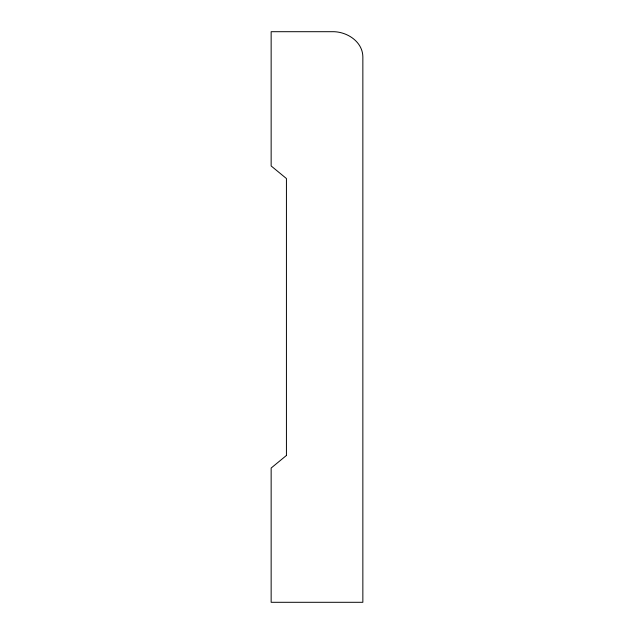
<?xml version="1.0" encoding="UTF-8"?>
<svg xmlns="http://www.w3.org/2000/svg" width="634" height="634" viewBox="0 0 634 634"><rect width="100%" height="100%" fill="white"/><g stroke="black" fill="none" stroke-linecap="round" stroke-linejoin="round"><path stroke-width="0.95" d="M286.433 455.458L271.146 468.043L271.146 602.3L362.854 602.3L362.854 56.87C362.68 41.408 346.56 31.32 332.287 31.7L271.146 31.7L271.146 165.957L286.433 178.542L286.433 455.458"/></g></svg>
